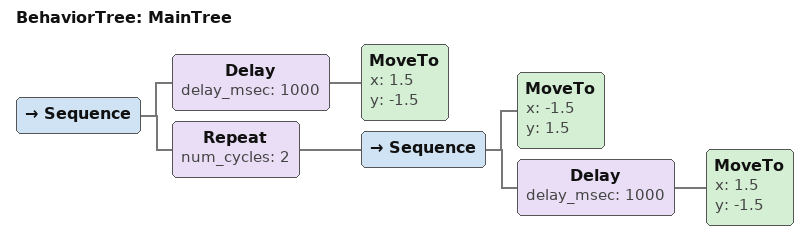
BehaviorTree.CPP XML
<root BTCPP_format="4" >
<BehaviorTree ID="MainTree">
<Sequence>
            <Delay delay_msec="1000">
                <MoveTo x="1.5" y="-1.5" />
            </Delay>
            <Repeat num_cycles="2">
                <Sequence>
                    <MoveTo x="-1.5" y="1.5" />
                    <Delay delay_msec="1000">
                        <MoveTo x="1.5" y="-1.5" />
                    </Delay>
                </Sequence>
            </Repeat>
        </Sequence>

</BehaviorTree>
</root>
